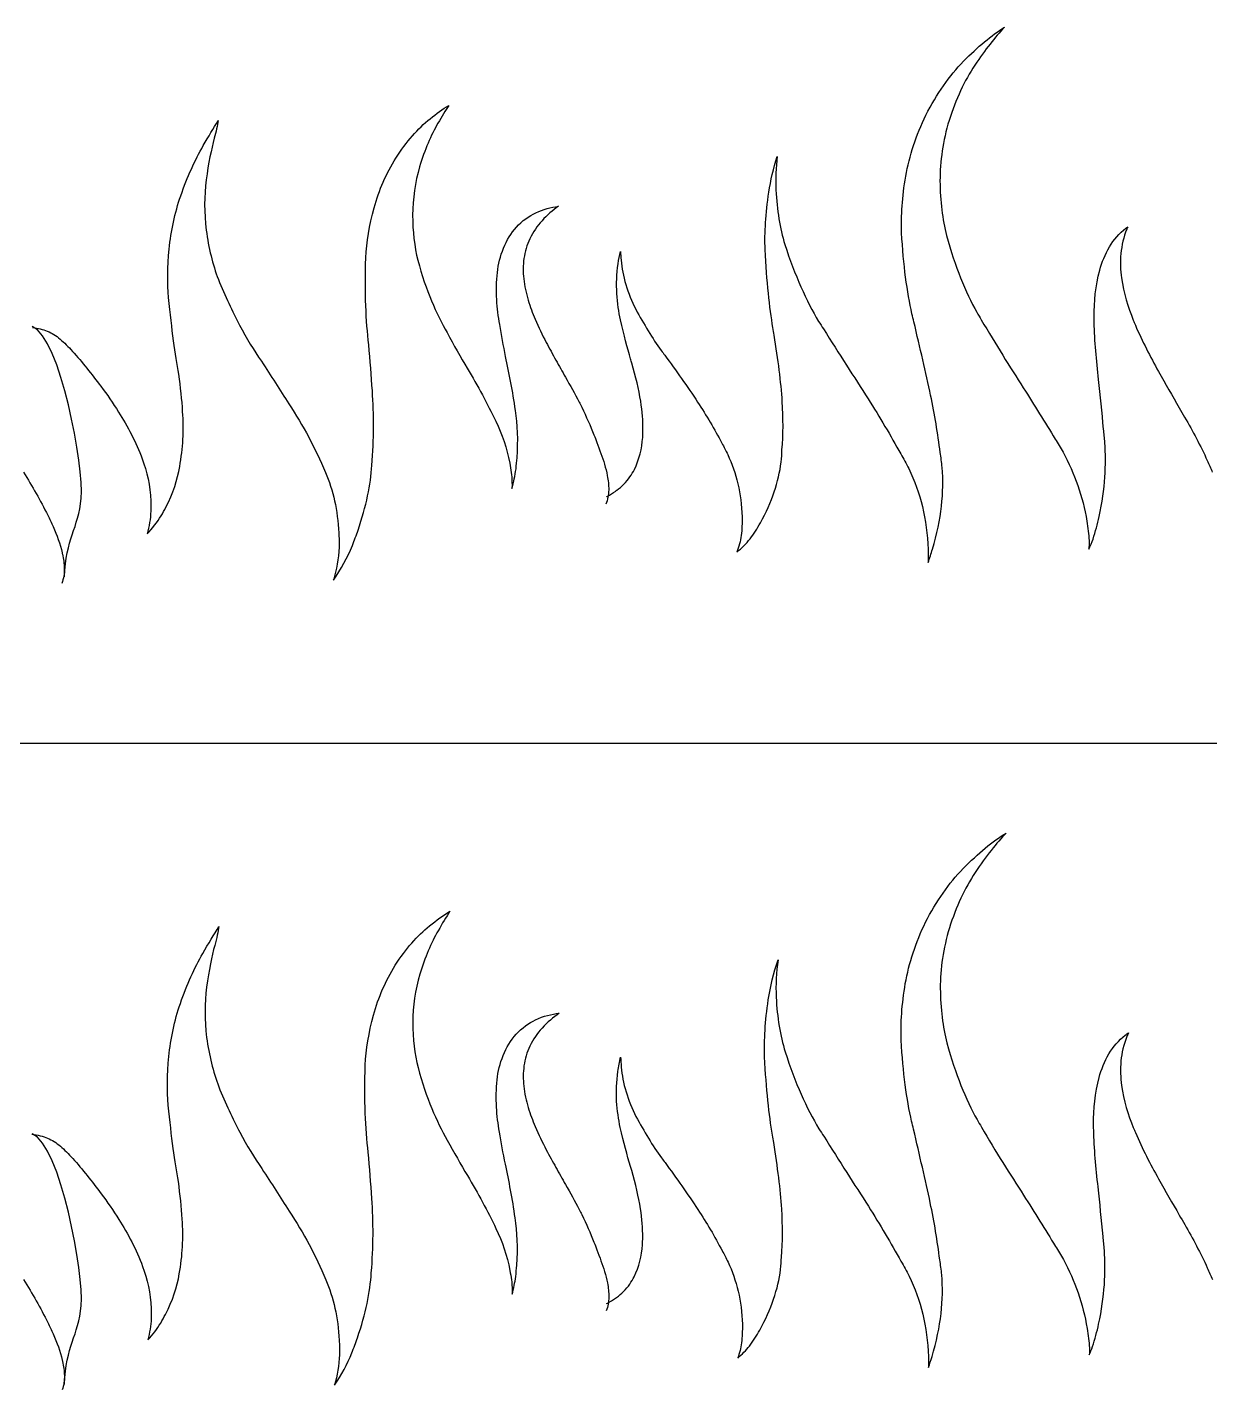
# Model space of a CAD drawing. Extents: x -11 to 6914, y 38 to 2262.
# Drawn here: x 3437 to 4292, y 1276 to 2262 of the extents above; entities that cross this region are included whole.
import ezdxf

# ---------------------------------------------------------------- set-up
doc = ezdxf.new("R2010")
doc.units = 0
doc.layers.add('Layer_1', color=7, linetype='CONTINUOUS')

msp = doc.modelspace()

# ---------------------------------------------------------------- linework, layer by layer
at = {"layer": 'Layer_1', "color": 7}
for points in [[(4087.1612, 2198.3672), (4087.1612, 2198.3672)], [(4097.32192, 2150.63864), (4097.32192, 2150.63864)], [(3687.9936, 2131.28904), (3687.9936, 2131.28904)], [(3715.84304, 2126.004), (3715.84304, 2126.004)], [(4069.5544, 2113.20232), (4069.5544, 2113.20232)], [(4102.08952, 2111.172), (4102.08952, 2111.172)], [(3539.78056, 2101.4344), (3539.78056, 2101.4344)], [(3781.57576, 2102.09384), (3781.57576, 2102.09392)], [(3796.40424, 2094.6332), (3796.40424, 2094.6332)], [(4228.16368, 2098.17872), (4228.16368, 2098.17864)], [(3796.2276, 2079.984), (3796.2276, 2079.984)], [(4212.85648, 2086.0964), (4212.85648, 2086.0964)], [(4228.5932, 2080.51808), (4228.5932, 2080.51808)], [(3863.57912, 2069.2724), (3863.57912, 2069.2724)], [(3877.2372, 2057.89872), (3877.2372, 2057.89872)], [(4077.05952, 2054.63824), (4077.05952, 2054.63824)], [(4208.80048, 2052.468), (4208.80048, 2052.468)], [(3976.45408, 2044.56168), (3976.45408, 2044.56168)], [(4009.53608, 2049.1008), (4009.53608, 2049.1008)], [(4013.05224, 2043.65336), (4013.05224, 2043.65336)], [(3460.87128, 2036.28416), (3460.87128, 2036.28416)], [(3812.51432, 2033.89696), (3812.51432, 2033.89696)], [(3783.13936, 2023.65624), (3783.13936, 2023.65624)], [(3898.25736, 2024.60784), (3898.25736, 2024.60784)], [(3755.32816, 2015.14816), (3755.32816, 2015.14816)], [(3874.45272, 2018.9376), (3874.45272, 2018.9376)], [(3490.41192, 2002.12408), (3490.41192, 2002.12408)], [(3686.73248, 1998.79704), (3686.73248, 1998.79704)], [(3766.32328, 1995.93104), (3766.32328, 1995.93104)], [(3983.24504, 1991.05552), (3983.24504, 1991.05552)], [(4090.55856, 1995.6072), (4090.55856, 1995.6072)], [(3503.18072, 1983.53536), (3503.18072, 1983.53536)], [(3790.22472, 1984.67896), (3790.22472, 1984.67896)], [(4270.386, 1986.62112), (4270.386, 1986.62112)], [(3512.5172, 1967.27792), (3512.5172, 1967.27792)], [(3549.6824, 1963.74528), (3549.6824, 1963.74528)], [(3640.7316, 1965.32232), (3640.7316, 1965.32232)], [(3847.02008, 1967.0244), (3847.02008, 1967.0244)], [(4180.59672, 1964.00128), (4180.59672, 1964.00128)], [(3983.04048, 1956.16672), (3983.04048, 1956.1668)], [(4068.8888, 1953.22096), (4068.8888, 1953.22096)], [(3520.28776, 1949.56416), (3520.28776, 1949.56416)], [(4290.62184, 1948.50496), (4290.62184, 1948.50496)], [(3873.08896, 1936.65464), (3873.08896, 1936.65472)], [(3451.91256, 1908.93696), (3451.91256, 1908.93696)], [(3455.81264, 1900.71056), (3455.81264, 1900.71056)], [(0, 1744), (6912, 1744)], [(3781.33728, 1518.208008), (3781.33728, 1518.208008)], [(4219.52216, 1519.230552), (4219.52216, 1519.23056)], [(4212.436, 1502.238904), (4212.436, 1502.238912)], [(3870.208, 1491.919768), (3870.208, 1491.91976)], [(4228.64664, 1496.498192), (4228.64664, 1496.498192)], [(3877.3984, 1474.005816), (3877.3984, 1474.005816)], [(4076.77608, 1470.624976), (4076.77608, 1470.624984)], [(4208.41664, 1468.497168), (4208.41664, 1468.497168)], [(3976.08968, 1460.504632), (3976.08968, 1460.50464)], [(4208.49744, 1464.392032), (4208.49744, 1464.39204)], [(3812.53088, 1449.90308), (3812.53088, 1449.903072)], [(3470.02584, 1443.552904), (3470.02584, 1443.552904)], [(3898.43432, 1440.647624), (3898.43432, 1440.647624)], [(3755.46472, 1431.187152), (3755.46472, 1431.187152)], [(3874.3088, 1434.901304), (3874.3088, 1434.901304)], [(4090.27856, 1411.588664), (4090.27856, 1411.588672)], [(3503.42288, 1399.53104), (3503.42288, 1399.531032)], [(3790.0352, 1400.568496), (3790.0352, 1400.568504)], [(3776.16288, 1392.898032), (3776.16288, 1392.898024)], [(3512.77024, 1383.246296), (3512.77024, 1383.246288)], [(3641.03024, 1381.353384), (3641.03024, 1381.353384)], [(3687.22224, 1388.420248), (3687.22224, 1388.420256)], [(4180.78624, 1380.035152), (4180.78624, 1380.035144)], [(4215.27232, 1387.13912), (4215.27232, 1387.13912)], [(3939.74072, 1376.942496), (3939.74072, 1376.942488)], [(4069.11496, 1369.225344), (4069.11496, 1369.225344)], [(3653.05624, 1355.924184), (3653.05624, 1355.924176)], [(3451.95568, 1324.967912), (3451.95568, 1324.967904)]]:
    msp.add_lwpolyline(points, dxfattribs=at)
for points in [[(4114.33784, 2237.21712), (4124.67848, 2247.71968), (4134.55856, 2255.88848), (4143.86624, 2261.84032)], [(4143.86624, 2261.84032), (4137.22552, 2254.78592), (4130.05736, 2245.65056), (4122.54648, 2234.43568)], [(4087.1612, 2198.3672), (4094.95512, 2213.6476), (4104.07032, 2226.60464), (4114.33784, 2237.21712)], [(4122.54648, 2234.43568), (4115.05288, 2223.13472), (4108.78608, 2209.74248), (4103.88056, 2194.39648)], [(3728.43992, 2195.65256), (3733.07176, 2199.40424), (3737.57776, 2202.62536), (3741.95144, 2205.34696)], [(3741.95144, 2205.34696), (3739.4552, 2201.43376), (3736.86056, 2197.14432), (3734.19632, 2192.47792)], [(4072.5532, 2154.09352), (4075.14056, 2168.85416), (4080.02016, 2183.6672), (4087.1612, 2198.3672)], [(3564.43144, 2176.1912), (3568.1984, 2182.75728), (3571.83, 2188.81824), (3575.29952, 2194.3444)], [(3575.29952, 2194.3444), (3574.66744, 2190.70928), (3573.70248, 2186.44504), (3572.41336, 2181.51696)], [(3703.74192, 2167.23632), (3711.40504, 2179.10288), (3719.71216, 2188.53112), (3728.43992, 2195.65256)], [(3734.19632, 2192.47792), (3729.11832, 2183.66984), (3724.6268, 2173.116), (3720.91792, 2160.95256)], [(4103.88056, 2194.39648), (4099.47952, 2179.64032), (4097.31704, 2165.00784), (4097.32192, 2150.63864)], [(3572.41336, 2181.51696), (3570.23792, 2173.64712), (3568.21616, 2163.63744), (3566.49888, 2151.3772)], [(3548.14064, 2139.99472), (3552.962, 2153.63856), (3558.40248, 2165.77672), (3564.43144, 2176.1912)], [(3973.52528, 2142.47368), (3974.85656, 2151.02936), (3976.8844, 2159.70064), (3979.63008, 2168.46808)], [(3979.63008, 2168.46808), (3978.6176, 2160.35504), (3978.27552, 2152.252), (3978.61256, 2144.17608)], [(3687.9936, 2131.28904), (3691.52544, 2144.0692), (3696.82712, 2156.10856), (3703.74192, 2167.23632)], [(3720.91792, 2160.95256), (3717.62904, 2149.5732), (3715.94864, 2137.8684), (3715.84304, 2126.004)], [(3566.49888, 2151.3772), (3565.0716, 2139.87), (3565.05096, 2127.70416), (3566.57328, 2114.94912)], [(4069.5544, 2113.20232), (4069.04328, 2125.35432), (4070.0108, 2139.03552), (4072.5532, 2154.09352)], [(4097.32192, 2150.63864), (4097.46176, 2135.96704), (4099.10424, 2122.79736), (4102.08952, 2111.172)], [(3539.78056, 2101.4344), (3541.10016, 2114.34256), (3543.8408, 2127.2332), (3548.14064, 2139.99472)], [(3970.83904, 2101.14064), (3970.3748, 2113.20816), (3971.21816, 2126.98656), (3973.52528, 2142.47368)], [(3978.61256, 2144.17608), (3979.38128, 2129.57656), (3981.54768, 2116.40688), (3985.07664, 2104.7664)], [(3682.03864, 2095.0496), (3682.61984, 2106.34064), (3684.59152, 2118.50968), (3687.9936, 2131.28904)], [(3805.01912, 2127.67296), (3810.40008, 2130.19744), (3815.86504, 2131.64), (3821.31832, 2132.32176)], [(3821.31832, 2132.32176), (3817.16744, 2129.39136), (3813.13592, 2125.95328), (3809.4564, 2121.91344)], [(3715.84304, 2126.004), (3715.88544, 2114.12432), (3717.21144, 2103.22144), (3719.65296, 2093.35344)], [(3790.94032, 2117.22368), (3795.20488, 2121.87296), (3799.99192, 2125.2948), (3805.01912, 2127.67296)], [(3809.4564, 2121.91344), (3806.0196, 2118.13888), (3803.00728, 2113.77512), (3800.67104, 2108.89232)], [(3566.57328, 2114.94912), (3568.30648, 2102.20656), (3571.21664, 2090.30856), (3575.3336, 2079.40216)], [(3781.57576, 2102.09392), (3783.85952, 2107.79672), (3787.04616, 2112.89568), (3790.94032, 2117.22368)], [(4077.05952, 2054.63824), (4073.54856, 2070.1812), (4070.82456, 2089.81096), (4069.5544, 2113.20232)], [(4102.08952, 2111.172), (4108.27552, 2088.74848), (4115.78328, 2070.33648), (4123.96472, 2055.73408)], [(4219.95056, 2102.98528), (4223.0384, 2108.21672), (4227.06464, 2112.80768), (4231.77, 2116.4796)], [(4232.45656, 2115.84696), (4230.13136, 2110.076), (4228.7228, 2104.12), (4228.16368, 2098.17872)], [(4231.77, 2116.4796), (4232.2316, 2116.83432), (4232.69784, 2117.17728), (4233.1684, 2117.50864)], [(4233.1684, 2117.50864), (4232.92408, 2116.9596), (4232.6868, 2116.40568), (4232.45656, 2115.84696)], [(3539.38232, 2066.28264), (3538.52992, 2076.8076), (3538.60624, 2088.51056), (3539.78056, 2101.4344)], [(3777.19824, 2084.47176), (3777.86112, 2090.38832), (3779.3084, 2096.35992), (3781.57576, 2102.09384)], [(3800.67104, 2108.89232), (3798.53584, 2104.37296), (3797.10768, 2099.55608), (3796.40424, 2094.6332)], [(3864.50104, 2090.774), (3864.98216, 2093.83304), (3865.54, 2096.82488), (3866.17808, 2099.74048)], [(3866.17808, 2099.74048), (3866.29968, 2097.77888), (3866.44416, 2095.65664), (3866.61832, 2093.36488)], [(3976.45408, 2044.56168), (3974.06536, 2059.14432), (3972.0096, 2077.89696), (3970.83904, 2101.14064)], [(3985.07664, 2104.7664), (3992.37528, 2082.40672), (4000.64, 2063.76856), (4009.53608, 2049.1008)], [(4212.85648, 2086.0964), (4214.41184, 2091.8432), (4216.77336, 2097.60904), (4219.95056, 2102.98528)], [(3681.97944, 2060.43088), (3681.58392, 2071.01856), (3681.54824, 2082.61632), (3682.03864, 2095.0496)], [(3719.65296, 2093.35344), (3722.57408, 2082.44984), (3725.9168, 2072.63224), (3729.54232, 2063.85168)], [(3796.40424, 2094.6332), (3795.70992, 2089.66128), (3795.70664, 2084.73512), (3796.2276, 2079.984)], [(3863.57912, 2069.2724), (3863.17336, 2076.14336), (3863.43464, 2083.31392), (3864.50104, 2090.774)], [(3866.61832, 2093.36488), (3867.14632, 2087.76288), (3868.23704, 2081.8808), (3870.04496, 2075.7604)], [(4228.16368, 2098.17864), (4227.60392, 2092.04656), (4227.81504, 2086.12728), (4228.5932, 2080.51808)], [(3776.74992, 2064.8292), (3776.40504, 2071.24824), (3776.49416, 2077.85744), (3777.19824, 2084.47176)], [(3796.2276, 2079.984), (3796.83872, 2074.60864), (3797.97288, 2069.43992), (3799.45016, 2064.47968)], [(4208.80048, 2052.468), (4208.76448, 2063.1828), (4209.81656, 2074.85136), (4212.85648, 2086.0964)], [(4228.5932, 2080.51808), (4230.18104, 2069.43808), (4233.33144, 2059.28512), (4237.12056, 2049.97072)], [(3575.3336, 2079.40216), (3580.21008, 2067.42856), (3585.32344, 2056.41328), (3590.62872, 2046.46728)], [(3870.04496, 2075.7604), (3871.97864, 2069.50768), (3874.34912, 2063.5068), (3877.2372, 2057.89872)], [(3542.99144, 2035.01192), (3541.73592, 2044.26848), (3540.50184, 2054.6576), (3539.38232, 2066.28264)], [(3684.12648, 2032.24104), (3683.16104, 2040.78248), (3682.39784, 2050.21632), (3681.97944, 2060.43088)], [(3729.54232, 2063.85168), (3733.05392, 2055.38432), (3736.83416, 2047.76376), (3740.74968, 2040.95264)], [(3778.84712, 2046.79072), (3777.84472, 2052.5896), (3777.09416, 2058.64784), (3776.74992, 2064.8292)], [(3799.45016, 2064.47968), (3800.8728, 2059.71048), (3802.61288, 2055.12032), (3804.50968, 2050.71272)], [(3866.17456, 2050.22744), (3864.94784, 2055.90384), (3864.04672, 2062.22176), (3863.57912, 2069.2724)], [(3804.50968, 2050.71272), (3806.96224, 2044.94248), (3809.66968, 2039.35296), (3812.51432, 2033.89696)], [(3873.55056, 2021.95152), (3871.22168, 2029.8984), (3868.69624, 2039.1472), (3866.17456, 2050.22744)], [(3877.2372, 2057.89872), (3883.10392, 2047.05248), (3889.27448, 2036.86592), (3895.72344, 2027.97456)], [(4078.48832, 2048.85576), (4077.99968, 2050.72296), (4077.52296, 2052.65064), (4077.05952, 2054.63824)], [(4123.96472, 2055.73408), (4125.03264, 2053.86456), (4126.11176, 2052.05144), (4127.20048, 2050.2944)], [(4127.20048, 2050.2944), (4137.60968, 2032.40224), (4147.89128, 2016.06848), (4157.594, 2001.06776)], [(4208.87648, 2048.37112), (4208.83408, 2049.72208), (4208.80768, 2051.08856), (4208.80048, 2052.468)], [(4237.12056, 2049.97072), (4237.61288, 2048.76624), (4238.11592, 2047.57472), (4238.6276, 2046.39608)], [(3476.14192, 1921.15912), (3478.18472, 1943.2428), (3461.2428, 2037.76472), (3440.58688, 2045.3388)], [(3440.91248, 2044.63464), (3444.83792, 2044.16672), (3448.39264, 2043.3804), (3451.63808, 2042.0472)], [(3451.63808, 2042.0472), (3454.92952, 2040.6932), (3457.92672, 2038.78168), (3460.87128, 2036.28416)], [(3590.62872, 2046.46728), (3595.7652, 2036.86776), (3601.09008, 2028.09904), (3606.54016, 2020.23688)], [(3740.74968, 2040.95264), (3745.67184, 2031.90264), (3750.55776, 2023.31704), (3755.32816, 2015.14816)], [(3783.13936, 2023.65624), (3781.5488, 2031.4204), (3780.05688, 2039.13896), (3778.84712, 2046.79072)], [(3977.42184, 2039.15), (3977.09432, 2040.89272), (3976.77136, 2042.6964), (3976.45408, 2044.56168)], [(4009.53608, 2049.1008), (4010.69792, 2047.22688), (4011.87024, 2045.41088), (4013.05224, 2043.65336)], [(4013.05224, 2043.65336), (4024.31768, 2025.67816), (4035.21192, 2008.80776), (4045.3212, 1993.07328)], [(4090.55856, 1995.6072), (4087.118, 2012.05096), (4082.87336, 2029.79504), (4078.48832, 2048.85576)], [(4212.0064, 2007.04848), (4210.52608, 2020.87696), (4209.1284, 2034.76688), (4208.87648, 2048.37112)], [(4238.6276, 2046.39608), (4243.65216, 2034.6336), (4249.45456, 2023.5408), (4255.39616, 2012.84576)], [(3460.87128, 2036.28416), (3463.86816, 2033.76408), (3466.79536, 2030.74272), (3469.82672, 2027.4136)], [(3546.6872, 2010.92328), (3545.49032, 2018.08592), (3544.22792, 2026.0852), (3542.99144, 2035.01192)], [(3686.73248, 1998.79704), (3686.05112, 2009.70088), (3685.12056, 2020.8644), (3684.12648, 2032.24104)], [(3812.51432, 2033.89696), (3814.77784, 2029.56976), (3817.11888, 2025.30056), (3819.47904, 2021.07016)], [(3983.24504, 1991.05552), (3982.338, 2005.40688), (3980.248, 2021.37048), (3977.42184, 2039.15)], [(3469.82672, 2027.4136), (3473.30416, 2023.66808), (3476.7792, 2019.51048), (3480.27328, 2015.15816)], [(3786.94976, 2004.7176), (3785.73432, 2011.21528), (3784.42808, 2017.51904), (3783.13936, 2023.65624)], [(3819.47904, 2021.07016), (3821.7828, 2016.93344), (3824.11368, 2012.82072), (3826.44384, 2008.7188)], [(3874.45272, 2018.9376), (3874.15544, 2019.92336), (3873.85456, 2020.92768), (3873.55056, 2021.95152)], [(3895.72344, 2027.97456), (3896.56336, 2026.834), (3897.40808, 2025.71136), (3898.25736, 2024.60784)], [(3898.25736, 2024.60784), (3906.47936, 2013.4184), (3914.53192, 2002.02104), (3922.0444, 1990.66672)], [(3480.27328, 2015.15816), (3483.63648, 2010.96976), (3487.01832, 2006.57184), (3490.41192, 2002.12408)], [(3549.53224, 1983.82208), (3549.02896, 1992.38888), (3548.05528, 2001.40848), (3546.6872, 2010.92328)], [(3606.54016, 2020.23688), (3613.38032, 2009.74216), (3620.01488, 1999.47024), (3626.36512, 1989.46552)], [(3755.32816, 2015.14816), (3759.15736, 2008.70632), (3762.83616, 2002.30072), (3766.32328, 1995.93104)], [(3880.85768, 1991.27256), (3879.49528, 1999.88896), (3877.29472, 2009.0284), (3874.45272, 2018.9376)], [(4255.39616, 2012.84576), (4260.33272, 2003.93848), (4265.3948, 1995.23552), (4270.386, 1986.62112)], [(3490.41192, 2002.12408), (3494.78312, 1996.27152), (3499.06952, 1990.04512), (3503.18072, 1983.53536)], [(3790.22472, 1984.67896), (3789.25432, 1991.66048), (3788.13768, 1998.32632), (3786.94976, 2004.7176)], [(3826.44384, 2008.7188), (3829.8288, 2002.78968), (3833.1116, 1996.81224), (3836.23232, 1990.76936)], [(4157.594, 2001.06776), (4165.65952, 1988.42088), (4173.3732, 1976.08848), (4180.59672, 1964.00128)], [(4215.61336, 1971.21896), (4214.57456, 1983.51112), (4213.2392, 1995.4512), (4212.0064, 2007.04848)], [(3687.62232, 1972.50176), (3687.66952, 1981.43816), (3687.3364, 1990.20688), (3686.73248, 1998.79704)], [(3766.32328, 1995.93104), (3769.72912, 1989.64376), (3772.96992, 1983.27168), (3776.03, 1976.82848)], [(3836.23232, 1990.76936), (3836.88312, 1989.50784), (3837.52744, 1988.24424), (3838.16416, 1986.97824)], [(3882.45112, 1970.37584), (3882.55368, 1977.11872), (3881.99056, 1984.07512), (3880.85768, 1991.27256)], [(3983.04048, 1956.1668), (3983.98896, 1967.31224), (3984.00384, 1978.94088), (3983.24504, 1991.05552)], [(4045.3212, 1993.07328), (4053.72568, 1979.7724), (4061.63568, 1966.49368), (4068.8888, 1953.22096)], [(4097.40384, 1954.3104), (4095.78736, 1967.9628), (4093.42296, 1981.7172), (4090.55856, 1995.6072)], [(3503.18072, 1983.53536), (3506.46216, 1978.38448), (3509.60872, 1972.96256), (3512.5172, 1967.27792)], [(3549.6824, 1963.74528), (3550.042, 1970.36088), (3549.97328, 1977.06448), (3549.53224, 1983.82208)], [(3626.36512, 1989.46552), (3631.47096, 1981.59), (3636.2824, 1973.53696), (3640.7316, 1965.32232)], [(3791.41, 1950.51376), (3792.32992, 1963.23304), (3791.77552, 1974.5472), (3790.22472, 1984.67896)], [(3838.16416, 1986.97824), (3841.48896, 1980.21336), (3844.46904, 1973.59864), (3847.02008, 1967.0244)], [(3922.0444, 1990.66672), (3928.28848, 1981.11984), (3934.18096, 1971.21296), (3939.53432, 1960.97024)], [(4270.386, 1986.62112), (4271.69984, 1984.38936), (4272.99936, 1982.15176), (4274.28232, 1979.90808)], [(3686.39416, 1944.94488), (3687.198, 1954.47712), (3687.58, 1963.6672), (3687.62232, 1972.50176)], [(3776.03, 1976.82848), (3780.63712, 1967.45992), (3783.96128, 1957.29536), (3786.07432, 1946.52272)], [(4215.61336, 1971.21888), (4215.61336, 1971.21896), (4215.61336, 1971.21896), (4215.61336, 1971.21896)], [(4216.5648, 1961.41176), (4216.33064, 1964.7876), (4216.00872, 1968.054), (4215.61336, 1971.21888)], [(4274.28232, 1979.90808), (4280.19944, 1969.54584), (4285.782, 1959.12304), (4290.62184, 1948.50496)], [(3512.5172, 1967.27792), (3515.35696, 1961.69488), (3517.97632, 1955.79616), (3520.28776, 1949.56416)], [(3547.40192, 1944.14248), (3548.58968, 1950.66544), (3549.33384, 1957.22008), (3549.6824, 1963.74528)], [(3640.7316, 1965.32232), (3645.07776, 1957.19184), (3649.10024, 1948.71176), (3652.7536, 1939.89384)], [(3847.02008, 1967.0244), (3847.7328, 1965.19056), (3848.43616, 1963.37336), (3849.12592, 1961.56832)], [(3849.12592, 1961.56832), (3851.16928, 1956.1844), (3853.12976, 1950.96432), (3854.65152, 1945.78992)], [(3876.26032, 1942.02296), (3879.80264, 1949.05648), (3881.7172, 1957.03152), (3882.2716, 1965.1288)], [(3882.2716, 1965.1288), (3882.39312, 1966.87936), (3882.45192, 1968.63144), (3882.45112, 1970.37584)], [(4180.59672, 1964.00128), (4182.6444, 1960.89896), (4184.5768, 1957.70432), (4186.39264, 1954.42088)], [(4212.44504, 1907.92936), (4216.81544, 1928.0328), (4217.67416, 1945.69664), (4216.5648, 1961.41176)], [(3939.53432, 1960.97024), (3941.04504, 1958.33624), (3942.46624, 1955.60104), (3943.78624, 1952.76376)], [(3943.78624, 1952.76376), (3949.89856, 1939.53912), (3953.74424, 1924.532), (3954.15176, 1907.77096)], [(3982.38256, 1947.36536), (3982.74968, 1950.37176), (3982.9684, 1953.30896), (3983.04048, 1956.16672)], [(4068.8888, 1953.22096), (4070.996, 1949.8212), (4072.95512, 1946.28016), (4074.75968, 1942.5992)], [(4098.86768, 1943.41288), (4098.53888, 1947.17936), (4098.04848, 1950.81224), (4097.40384, 1954.3104)], [(4186.39264, 1954.42088), (4194.80168, 1939.08352), (4200.5916, 1922.4224), (4203.56752, 1904.63824)], [(3520.28776, 1949.56416), (3523.73576, 1940.52808), (3526.02472, 1930.38544), (3526.47128, 1919.13392)], [(3537.40088, 1914.68368), (3542.53752, 1924.62344), (3545.86424, 1934.66328), (3547.40192, 1944.14248)], [(3676.3668, 1898.07856), (3682.32856, 1915.37992), (3685.55048, 1931.072), (3686.39416, 1944.94488)], [(3786.07432, 1946.52272), (3786.51776, 1944.25968), (3786.90776, 1941.97648), (3787.24488, 1939.67432)], [(3787.7396, 1928.17592), (3789.03728, 1932.86792), (3789.99608, 1937.59456), (3790.644, 1942.34296)], [(3790.644, 1942.34296), (3790.96728, 1945.12328), (3791.22104, 1947.84632), (3791.41, 1950.51376)], [(3854.65152, 1945.78992), (3855.47136, 1943.07384), (3856.17272, 1940.34112), (3856.70232, 1937.58016)], [(3873.08896, 1936.65472), (3874.2628, 1938.35784), (3875.31832, 1940.14656), (3876.26032, 1942.02296)], [(3967.38048, 1903.39248), (3975.75096, 1918.32184), (3980.72968, 1933.30576), (3982.38256, 1947.36536)], [(4074.75968, 1942.5992), (4083.1288, 1925.36504), (4088.00944, 1905.88008), (4088.74024, 1884.26896)], [(4091.87024, 1884.30424), (4098.3636, 1906.02392), (4100.43496, 1925.78416), (4098.86768, 1943.41288)], [(4290.62184, 1948.50496), (4291.90216, 1945.6748), (4293.13904, 1942.85208), (4294.29816, 1940.0288)], [(3434.41576, 1940.06104), (3440.702, 1929.80448), (3446.67648, 1919.48592), (3451.91256, 1908.93696)], [(3652.7536, 1939.89384), (3658.34464, 1927.05208), (3661.66496, 1912.4076), (3662.47744, 1896.12712)], [(3787.24488, 1939.67432), (3787.67184, 1935.69872), (3787.83232, 1931.86696), (3787.7396, 1928.17592)], [(3856.70232, 1937.58016), (3857.36824, 1934.12416), (3857.77416, 1930.66224), (3857.69112, 1927.25832)], [(3863.51744, 1926.91616), (3867.154, 1929.57312), (3870.44928, 1932.84296), (3873.08896, 1936.65464)], [(3857.69112, 1927.25832), (3857.60496, 1923.67328), (3857.00752, 1920.12248), (3855.71368, 1916.87744)], [(3856.004, 1922.16016), (3856.19448, 1922.2716), (3856.384, 1922.38272), (3856.57264, 1922.49376)], [(3856.57264, 1922.49376), (3858.71968, 1923.74416), (3860.80208, 1924.99248), (3862.78816, 1926.39288)], [(3862.78816, 1926.39288), (3863.0328, 1926.56496), (3863.27592, 1926.73936), (3863.51744, 1926.91616)], [(3464.15824, 1864.31184), (3464.9492, 1891.93408), (3474.09904, 1899.07544), (3476.14192, 1921.15912)], [(3526.50888, 1911.92736), (3526.22384, 1906.34712), (3525.32416, 1900.81048), (3523.76136, 1895.3976)], [(3526.47128, 1919.13392), (3526.56656, 1916.77584), (3526.58104, 1914.37352), (3526.50888, 1911.92736)], [(3533.95696, 1908.45872), (3535.18472, 1910.51952), (3536.33272, 1912.59648), (3537.40088, 1914.68368)], [(3451.91256, 1908.93696), (3453.2648, 1906.19472), (3454.57632, 1903.4556), (3455.81264, 1900.71056)], [(3523.76136, 1895.3976), (3527.69136, 1899.32976), (3531.11768, 1903.69624), (3533.95696, 1908.45872)], [(3954.15176, 1907.77096), (3954.22776, 1903.18496), (3954.06256, 1898.69184), (3953.6292, 1894.30584)], [(3959.9016, 1891.80512), (3962.63336, 1895.41488), (3965.12488, 1899.27552), (3967.38048, 1903.39248)], [(4203.56752, 1904.63824), (4204.3188, 1899.75344), (4204.87832, 1895.05328), (4205.22264, 1890.52848)], [(4208.08784, 1891.68456), (4209.81408, 1897.02008), (4211.25056, 1902.44088), (4212.44504, 1907.92936)], [(3455.81264, 1900.71056), (3458.58968, 1894.40736), (3460.89128, 1888.13816), (3462.36672, 1881.76072)], [(3662.47744, 1896.12712), (3662.65216, 1892.70248), (3662.716, 1889.21728), (3662.66712, 1885.67312)], [(3672.2884, 1886.992), (3673.77096, 1890.74464), (3675.12936, 1894.44104), (3676.3668, 1898.07856)], [(3953.6292, 1894.30584), (3952.98504, 1890.05848), (3951.89552, 1886.0304), (3950.33608, 1882.25232)], [(3658.56832, 1861.86992), (3664.15928, 1869.86256), (3668.7316, 1878.25336), (3672.2884, 1886.992)], [(3662.66712, 1885.67312), (3662.2584, 1877.3928), (3660.88936, 1869.44672), (3658.56832, 1861.86992)], [(3950.33608, 1882.25232), (3953.92448, 1885.08024), (3957.12288, 1888.2628), (3959.9016, 1891.80512)], [(4088.71064, 1874.76624), (4089.85712, 1877.87792), (4090.90888, 1881.05752), (4091.87024, 1884.30424)], [(4088.74024, 1884.26896), (4088.81624, 1881.03792), (4088.80744, 1877.87024), (4088.71064, 1874.76624)], [(4204.97248, 1884.24688), (4206.13336, 1886.67352), (4207.1696, 1889.15392), (4208.08784, 1891.68456)], [(4205.22264, 1890.52848), (4205.24024, 1888.36304), (4205.15704, 1886.2696), (4204.97248, 1884.24688)], [(3462.36672, 1881.76072), (3462.44944, 1881.40296), (3462.52968, 1881.04544), (3462.60712, 1880.68808)], [(3462.60712, 1880.68808), (3463.33984, 1877.2648), (3463.84032, 1873.8896), (3463.8976, 1870.56792)], [(3463.8976, 1870.56792), (3463.9592, 1866.73712), (3463.48928, 1862.96824), (3462.09728, 1859.57464)], [(4114.04552, 1653.306712), (4125.01312, 1664.453352), (4135.4624, 1672.975272), (4145.26008, 1679.011512)], [(4145.26008, 1679.011512), (4138.28752, 1671.798792), (4130.71064, 1662.247752), (4122.74944, 1650.360312)], [(4086.86208, 1614.424336), (4094.65752, 1629.716112), (4103.77488, 1642.684152), (4114.04552, 1653.306712)], [(4122.74944, 1650.360312), (4115.25832, 1639.063152), (4108.994, 1625.67612), (4104.09072, 1610.336928)], [(3728.02504, 1611.870056), (3733.11216, 1616.00204), (3738.04752, 1619.494504), (3742.82216, 1622.388392)], [(3742.82216, 1622.388392), (3740.10472, 1618.176256), (3737.26568, 1613.511472), (3734.34312, 1608.393168)], [(3564.1116, 1591.969304), (3568.17944, 1599.07056), (3572.08952, 1605.581736), (3575.80768, 1611.465368)], [(3575.80768, 1611.465368), (3575.17456, 1607.635856), (3574.15088, 1603.072464), (3572.74776, 1597.731288)], [(3703.30976, 1583.37144), (3710.97752, 1595.26724), (3719.29024, 1604.723352), (3728.02504, 1611.870056)], [(3734.34312, 1608.393168), (3729.26752, 1599.59004), (3724.77848, 1589.042936), (3721.07216, 1576.888136)], [(4072.25424, 1570.120944), (4074.8404, 1584.890472), (4079.71984, 1599.713312), (4086.86208, 1614.42432)], [(4086.86208, 1614.42432), (4086.86208, 1614.42432), (4086.86208, 1614.424328), (4086.86208, 1614.424336)], [(4104.09064, 1610.336888), (4099.69152, 1595.587272), (4097.53008, 1580.961392), (4097.53488, 1566.598992)], [(4104.09072, 1610.336928), (4104.09064, 1610.336912), (4104.09064, 1610.336904), (4104.09064, 1610.336888)], [(3572.74776, 1597.731288), (3570.56008, 1589.848), (3568.5276, 1579.822824), (3566.80112, 1567.545616)], [(3547.8544, 1555.799192), (3552.66504, 1569.43016), (3558.09416, 1581.559696), (3564.1116, 1591.969304)], [(3973.15784, 1558.345496), (3974.63904, 1567.875544), (3976.98472, 1577.54964), (3980.22416, 1587.34088)], [(3980.22416, 1587.34088), (3978.92248, 1578.290872), (3978.45288, 1569.25104), (3978.82744, 1560.24508)], [(3687.55864, 1547.347232), (3691.08872, 1560.151312), (3696.39104, 1572.216304), (3703.30976, 1583.37144)], [(3721.07216, 1576.888136), (3717.78552, 1565.516944), (3716.10632, 1553.820792), (3716.0008, 1541.965496)], [(3566.80112, 1567.545616), (3565.36552, 1556.022632), (3565.33944, 1543.841416), (3566.85872, 1531.071768)], [(4069.2608, 1529.208248), (4068.74744, 1541.365744), (4069.71312, 1555.053992), (4072.25424, 1570.120944)], [(3970.47904, 1517.039768), (3970.01416, 1529.09876), (3970.85496, 1542.867816), (3973.15784, 1558.345496)], [(3978.82744, 1560.24508), (3979.59456, 1545.637672), (3981.76024, 1532.461336), (3985.28928, 1520.815224)], [(4097.53488, 1566.598992), (4097.67448, 1551.934208), (4099.31624, 1538.770568), (4102.30008, 1527.15024)], [(3539.5156, 1517.280432), (3540.83072, 1530.17312), (3543.56416, 1543.049896), (3547.8544, 1555.799192)], [(3681.61416, 1511.048952), (3682.19064, 1522.355608), (3684.15864, 1534.544008), (3687.55864, 1547.347216)], [(3687.55864, 1547.347216), (3687.55864, 1547.347224), (3687.55864, 1547.347224), (3687.55864, 1547.347232)], [(3804.81904, 1543.927856), (3810.47352, 1546.596104), (3816.2184, 1548.070496), (3821.94312, 1548.721816)], [(3821.94312, 1548.721816), (3817.57808, 1545.700776), (3813.33216, 1542.126712), (3809.47368, 1537.890816)], [(3716.0008, 1541.965496), (3716.0008, 1541.965488), (3716.0008, 1541.96548), (3716.0008, 1541.965472)], [(3716.0008, 1541.965472), (3716.0432, 1530.094888), (3717.36816, 1519.2002), (3719.80792, 1509.339448)], [(3790.71352, 1533.411472), (3794.98632, 1538.086872), (3799.78216, 1541.53116), (3804.81904, 1543.927856)], [(3809.47368, 1537.890816), (3806.03768, 1534.117664), (3803.02616, 1529.755728), (3800.69072, 1524.875088)], [(3566.85872, 1531.071768), (3568.58896, 1518.314592), (3571.49816, 1506.4044), (3575.61552, 1495.487944)], [(3781.33728, 1518.208008), (3783.62176, 1523.935464), (3786.81216, 1529.058904), (3790.71352, 1533.411472)], [(4069.2608, 1529.208232), (4069.2608, 1529.20824), (4069.2608, 1529.20824), (4069.2608, 1529.208248)], [(4076.77608, 1470.624984), (4073.2628, 1486.170896), (4070.53552, 1505.80656), (4069.2608, 1529.208232)], [(4219.52216, 1519.23056), (4222.61136, 1524.502112), (4226.64496, 1529.135272), (4231.3644, 1532.851768)], [(4232.50744, 1531.799512), (4230.18416, 1526.0336), (4228.77664, 1520.082584), (4228.21776, 1514.146112)], [(4231.3644, 1532.851768), (4232.13552, 1533.449536), (4232.91936, 1534.01452), (4233.71464, 1534.547408)], [(4233.71464, 1534.547408), (4233.29312, 1533.64508), (4232.89048, 1532.728936), (4232.50744, 1531.799512)], [(3776.96512, 1500.522128), (3777.62408, 1506.4568), (3779.06952, 1512.449544), (3781.33728, 1518.208008)], [(3800.69072, 1524.875088), (3798.55616, 1520.357744), (3797.1284, 1515.542984), (3796.42504, 1510.62228)], [(3985.28928, 1520.815224), (3992.58816, 1498.44488), (4000.854, 1479.7992), (4009.7516, 1465.126312)], [(4102.30008, 1527.15024), (4102.30008, 1527.150232), (4102.30008, 1527.150224), (4102.30008, 1527.150216)], [(4102.30008, 1527.150216), (4108.48296, 1504.73616), (4115.988, 1486.331656), (4124.16648, 1471.734152)], [(4212.436, 1502.238912), (4213.98536, 1508.013696), (4216.34416, 1513.813576), (4219.52216, 1519.230552)], [(3539.12272, 1482.17164), (3538.27088, 1492.683416), (3538.34528, 1504.37188), (3539.5156, 1517.280416)], [(3539.5156, 1517.280416), (3539.5156, 1517.280424), (3539.5156, 1517.280424), (3539.5156, 1517.280432)], [(3681.56936, 1476.390392), (3681.16992, 1486.98788), (3681.1296, 1498.59868), (3681.61416, 1511.048952)], [(3719.80792, 1509.339448), (3722.72688, 1498.443736), (3726.06744, 1488.633048), (3729.69096, 1479.858536)], [(3796.42504, 1510.62228), (3795.7308, 1505.65252), (3795.72744, 1500.728264), (3796.248, 1495.978872)], [(3864.35152, 1506.589376), (3864.90376, 1510.120048), (3865.5584, 1513.561504), (3866.3208, 1516.899608)], [(3866.3208, 1516.899608), (3866.44752, 1514.679888), (3866.60392, 1512.246552), (3866.8004, 1509.585864)], [(3866.8004, 1509.585864), (3867.31848, 1503.962704), (3868.40296, 1498.060024), (3870.208, 1491.919768)], [(3976.08968, 1460.50464), (3973.7048, 1475.075264), (3971.65072, 1493.81232), (3970.47904, 1517.039768)], [(4228.21776, 1514.146112), (4227.65824, 1508.018936), (4227.86912, 1502.103848), (4228.64664, 1496.498192)], [(3776.53072, 1480.830024), (3776.18144, 1487.262656), (3776.26592, 1493.888248), (3776.96512, 1500.522128)], [(3863.44632, 1485.135576), (3863.03784, 1491.990648), (3863.29344, 1499.145256), (3864.35152, 1506.589376)], [(4208.41664, 1468.497168), (4208.36864, 1479.235368), (4209.40896, 1490.940824), (4212.436, 1502.238904)], [(3575.61552, 1495.487944), (3580.49256, 1483.50332), (3585.60696, 1472.479472), (3590.9136, 1462.526848)], [(3796.248, 1495.978872), (3796.248, 1495.978864), (3796.248, 1495.978864), (3796.248, 1495.978856)], [(3796.248, 1495.978856), (3796.85872, 1490.605256), (3797.9924, 1485.438112), (3799.4692, 1480.47916)], [(3870.208, 1491.91976), (3872.13888, 1485.646792), (3874.5088, 1479.628536), (3877.3984, 1474.005816)], [(4228.64664, 1496.498192), (4230.23288, 1485.42484), (4233.38184, 1475.276928), (4237.1692, 1465.9658)], [(3542.72632, 1450.939656), (3541.47344, 1460.184792), (3540.2412, 1470.560824), (3539.12272, 1482.17164)], [(3729.69096, 1479.858536), (3733.20056, 1471.396864), (3736.9788, 1463.781384), (3740.89232, 1456.974472)], [(3778.64056, 1462.759072), (3777.63408, 1468.566552), (3776.87936, 1474.635568), (3776.53072, 1480.830024)], [(3799.4692, 1480.47916), (3800.89144, 1475.711216), (3802.6312, 1471.12216), (3804.52752, 1466.715408)], [(3866.044, 1466.133024), (3864.81848, 1471.797328), (3863.91656, 1478.101072), (3863.44632, 1485.135576)], [(3683.72568, 1448.17912), (3682.75784, 1456.72552), (3681.9916, 1466.166216), (3681.56936, 1476.390392)], [(3877.3984, 1474.005816), (3883.26856, 1463.131776), (3889.44376, 1452.92464), (3895.89824, 1444.019352)], [(4078.20576, 1464.841472), (4077.71688, 1466.708976), (4077.23984, 1468.636984), (4076.77608, 1470.624976)], [(4124.16648, 1471.734152), (4124.16648, 1471.734152), (4124.16648, 1471.734144), (4124.16648, 1471.734136)], [(4124.16648, 1471.734136), (4125.23408, 1469.86524), (4126.3128, 1468.05272), (4127.4012, 1466.296184)], [(4208.49744, 1464.39204), (4208.45344, 1465.745528), (4208.42544, 1467.114728), (4208.41664, 1468.497168)], [(3440.50656, 1461.10224), (3444.68656, 1460.62388), (3448.44928, 1459.79928), (3451.86744, 1458.358056)], [(3476.14192, 1337.159144), (3478.18472, 1359.242832), (3461.2428, 1453.76472), (3440.58688, 1461.338768)], [(3590.9136, 1462.526848), (3596.05128, 1452.920856), (3601.37768, 1444.147288), (3606.82944, 1436.281728)], [(3782.94432, 1439.592624), (3781.35088, 1447.366432), (3779.8552, 1455.09564), (3778.64056, 1462.759072)], [(3804.52752, 1466.715408), (3806.97968, 1460.946384), (3809.68664, 1455.357984), (3812.53088, 1449.90308)], [(3873.40864, 1437.910688), (3871.08472, 1445.845032), (3868.5632, 1455.075784), (3866.044, 1466.133024)], [(3977.05576, 1455.097352), (3976.72888, 1456.83868), (3976.4064, 1458.64084), (3976.08968, 1460.504632)], [(4009.7516, 1465.126312), (4010.9136, 1463.251688), (4012.08616, 1461.435088), (4013.26832, 1459.676928)], [(4013.26832, 1459.676928), (4024.5356, 1441.695712), (4035.43176, 1424.820992), (4045.5428, 1409.083472)], [(4090.27856, 1411.588672), (4086.83872, 1428.03236), (4082.59344, 1445.777656), (4078.20576, 1464.841472)], [(4127.4012, 1466.296184), (4137.80688, 1448.409784), (4148.08584, 1432.081832), (4157.78664, 1417.086488)], [(4211.65672, 1423.005504), (4210.17024, 1436.849944), (4208.7632, 1450.760848), (4208.49744, 1464.392032)], [(4237.1692, 1465.9658), (4237.66136, 1464.761696), (4238.16416, 1463.570576), (4238.6756, 1462.392288)], [(4238.6756, 1462.392288), (4238.67568, 1462.39228), (4238.67568, 1462.39228), (4238.67568, 1462.392272)], [(4238.67568, 1462.392272), (4243.69824, 1450.633696), (4249.49912, 1439.544224), (4255.4396, 1428.852104)], [(3451.86744, 1458.358056), (3455.14472, 1456.97388), (3458.13264, 1455.031824), (3461.07256, 1452.503576)], [(3461.07256, 1452.503576), (3464.06528, 1449.952872), (3466.99184, 1446.904888), (3470.02584, 1443.552904)], [(3546.41224, 1426.880304), (3545.21928, 1434.034608), (3543.96016, 1442.024), (3542.72632, 1450.939656)], [(3740.89232, 1456.974472), (3745.81208, 1447.930288), (3750.696, 1439.35044), (3755.46472, 1431.187152)], [(3812.53088, 1449.903072), (3814.79416, 1445.576744), (3817.13496, 1441.308392), (3819.49504, 1437.078872)], [(3977.05576, 1455.097336), (3977.05576, 1455.097344), (3977.05576, 1455.097344), (3977.05576, 1455.097352)], [(3982.8596, 1407.048128), (3981.96, 1421.384336), (3979.8768, 1437.332512), (3977.05576, 1455.097336)], [(3470.02584, 1443.552904), (3473.5068, 1439.782488), (3476.98584, 1435.604064), (3480.4844, 1431.2346)], [(3686.33536, 1414.720648), (3685.65416, 1425.627592), (3684.72248, 1436.795896), (3683.72568, 1448.17912)], [(3786.75968, 1420.631136), (3785.54336, 1427.13644), (3784.23552, 1433.447824), (3782.94432, 1439.592624)], [(3895.89824, 1444.019352), (3896.7388, 1442.876968), (3897.58432, 1441.752664), (3898.43432, 1440.647624)], [(3898.43432, 1440.647624), (3906.66304, 1429.441776), (3914.7216, 1418.030856), (3922.23928, 1406.665488)], [(3480.4844, 1431.2346), (3483.852, 1427.029536), (3487.23872, 1422.617976), (3490.63744, 1418.159392)], [(3606.82944, 1436.281728), (3613.67152, 1425.78232), (3620.30776, 1415.50712), (3626.65976, 1405.500272)], [(3755.46472, 1431.187152), (3759.29264, 1424.74972), (3762.9704, 1418.34884), (3766.45696, 1411.98408)], [(3819.49504, 1437.078872), (3821.79864, 1432.943072), (3824.12944, 1428.83132), (3826.4596, 1424.730504)], [(3874.3088, 1434.901304), (3874.01216, 1435.885688), (3873.71192, 1436.888472), (3873.40864, 1437.910688)], [(3880.69624, 1407.276296), (3879.33928, 1415.880904), (3877.14464, 1425.006984), (3874.3088, 1434.901304)], [(3549.24256, 1399.813248), (3548.74432, 1408.368792), (3547.7756, 1417.376984), (3546.41224, 1426.880304)], [(3790.0352, 1400.568504), (3789.06528, 1407.558336), (3787.94848, 1414.232128), (3786.75968, 1420.631136)], [(3826.4596, 1424.730504), (3829.84448, 1418.80288), (3833.12768, 1412.827344), (3836.24912, 1406.786712)], [(4211.65672, 1423.005496), (4211.65672, 1423.005504), (4211.65672, 1423.005504), (4211.65672, 1423.005504)], [(4215.27232, 1387.13912), (4214.23264, 1399.442048), (4212.89456, 1411.394376), (4211.65672, 1423.005496)], [(4255.4396, 1428.852104), (4260.3752, 1419.947344), (4265.43664, 1411.246816), (4270.42736, 1402.63492)], [(3490.63744, 1418.159392), (3490.63744, 1418.159392), (3490.63744, 1418.159392), (3490.63744, 1418.159384)], [(3490.63744, 1418.159384), (3495.01464, 1412.29212), (3499.30656, 1406.052552), (3503.42288, 1399.53104)], [(3686.33536, 1414.720632), (3686.33536, 1414.72064), (3686.33536, 1414.72064), (3686.33536, 1414.720648)], [(3687.22224, 1388.420256), (3687.27104, 1397.357592), (3686.9392, 1406.128024), (3686.33536, 1414.720632)], [(3766.45696, 1411.98408), (3766.45696, 1411.98408), (3766.45696, 1411.98408), (3766.45696, 1411.984072)], [(3766.45696, 1411.984072), (3769.86208, 1405.701792), (3773.10264, 1399.335256), (3776.16288, 1392.898032)], [(4097.11968, 1370.294184), (4095.50528, 1383.945096), (4093.1424, 1397.698744), (4090.27856, 1411.588664)], [(4157.78664, 1417.086488), (4157.78672, 1417.08648), (4157.78672, 1417.08648), (4157.78672, 1417.086472)], [(4157.78672, 1417.086472), (4165.85064, 1404.444272), (4173.56328, 1392.116928), (4180.78624, 1380.035152)], [(3503.42288, 1399.531032), (3506.70848, 1394.371024), (3509.85864, 1388.939976), (3512.77024, 1383.246296)], [(3549.24256, 1399.81324), (3549.24256, 1399.81324), (3549.24256, 1399.81324), (3549.24256, 1399.813248)], [(3549.3808, 1379.764736), (3549.74416, 1386.370256), (3549.67944, 1393.0644), (3549.24256, 1399.81324)], [(3626.65976, 1405.500272), (3626.65976, 1405.500264), (3626.65976, 1405.500264), (3626.65976, 1405.500256)], [(3626.65976, 1405.500256), (3631.76696, 1397.622952), (3636.57984, 1389.568704), (3641.03024, 1381.353384)], [(3791.20808, 1366.359576), (3792.136, 1379.095512), (3791.58592, 1390.424496), (3790.0352, 1400.568496)], [(3836.24912, 1406.786712), (3836.90016, 1405.525672), (3837.54464, 1404.26256), (3838.1816, 1402.99708)], [(3838.1816, 1402.99708), (3841.50768, 1396.23508), (3844.49016, 1389.622888), (3847.04456, 1383.050768)], [(3882.27712, 1386.40968), (3882.38352, 1393.142536), (3881.82456, 1400.08888), (3880.69624, 1407.276296)], [(3922.23928, 1406.665488), (3922.23928, 1406.66548), (3922.23928, 1406.66548), (3922.23928, 1406.66548)], [(3922.23928, 1406.66548), (3928.4876, 1397.109128), (3934.38392, 1387.193408), (3939.74072, 1376.942496)], [(3982.63552, 1372.201632), (3983.59072, 1383.331928), (3983.61224, 1394.946488), (3982.8596, 1407.048128)], [(4045.5428, 1409.083472), (4045.5428, 1409.083464), (4045.5428, 1409.083464), (4045.5428, 1409.083456)], [(4045.5428, 1409.083456), (4053.9488, 1395.779984), (4061.86032, 1382.499344), (4069.11496, 1369.225344)], [(4270.42736, 1402.63492), (4271.74096, 1400.403744), (4273.04032, 1398.16684), (4274.32312, 1395.923896)], [(3776.16288, 1392.898024), (3780.76984, 1383.538216), (3784.09624, 1373.38456), (3786.21432, 1362.625216)], [(4274.32312, 1395.923896), (4280.23984, 1385.565152), (4285.82344, 1375.146808), (4290.66568, 1364.534128)], [(3512.77024, 1383.246288), (3515.61296, 1377.654176), (3518.23496, 1371.746064), (3520.54856, 1365.50436)], [(3547.08984, 1360.195616), (3548.28088, 1366.706144), (3549.02848, 1373.249664), (3549.3808, 1379.764736)], [(3641.03024, 1381.353384), (3645.37768, 1373.222256), (3649.40144, 1364.74192), (3653.05624, 1355.924184)], [(3685.9868, 1360.86292), (3686.79376, 1370.394456), (3687.17816, 1379.584768), (3687.22224, 1388.420248)], [(3847.04456, 1383.050768), (3847.04456, 1383.05076), (3847.04456, 1383.05076), (3847.04456, 1383.05076)], [(3847.04456, 1383.05076), (3847.75824, 1381.217456), (3848.46264, 1379.40064), (3849.15336, 1377.595936)], [(3876.08208, 1358.117568), (3879.6204, 1365.129824), (3881.53528, 1373.087528), (3882.09424, 1381.170896)], [(3882.09424, 1381.170896), (3882.21664, 1382.918472), (3882.27656, 1384.667832), (3882.27712, 1386.40968)], [(4180.78624, 1380.035144), (4182.83352, 1376.934152), (4184.76568, 1373.741064), (4186.58152, 1370.459304)], [(4216.22496, 1377.323224), (4215.9908, 1380.70224), (4215.66848, 1383.971504), (4215.27232, 1387.13912)], [(3849.15336, 1377.595936), (3849.15336, 1377.595936), (3849.15336, 1377.595936), (3849.15336, 1377.595928)], [(3849.15336, 1377.595928), (3851.1996, 1372.213064), (3853.16288, 1366.992928), (3854.68728, 1361.81748)], [(3939.74072, 1376.942488), (3941.25256, 1374.306472), (3942.6748, 1371.569032), (3943.9956, 1368.729464)], [(3981.9716, 1363.412784), (3982.34048, 1366.414672), (3982.5612, 1369.347696), (3982.63552, 1372.201624)], [(3982.63552, 1372.201624), (3982.63552, 1372.201624), (3982.63552, 1372.201624), (3982.63552, 1372.201632)], [(4098.58176, 1359.39788), (4098.2536, 1363.163968), (4097.76376, 1366.796384), (4097.11968, 1370.294184)], [(4186.58152, 1370.459304), (4194.99016, 1355.12992), (4200.78288, 1338.479512), (4203.76568, 1320.708928)], [(4212.0828, 1323.790088), (4216.46752, 1343.91164), (4217.33456, 1361.593128), (4216.22496, 1377.323224)], [(3520.54856, 1365.50436), (3524.00048, 1356.453992), (3526.28936, 1346.294056), (3526.73256, 1335.022576)], [(3537.08416, 1330.80668), (3542.21824, 1340.717584), (3545.54664, 1350.734448), (3547.08984, 1360.1956)], [(3547.08984, 1360.1956), (3547.08984, 1360.195608), (3547.08984, 1360.195608), (3547.08984, 1360.195616)], [(3675.94184, 1314.005848), (3681.91048, 1331.301264), (3685.1388, 1346.990904), (3685.9868, 1360.86292)], [(3786.21432, 1362.625216), (3786.6588, 1360.365024), (3787.05, 1358.08468), (3787.3884, 1355.78556)], [(3790.43656, 1358.178056), (3790.76176, 1360.961952), (3791.01736, 1363.688624), (3791.20808, 1366.359576)], [(3854.68728, 1361.81748), (3855.50832, 1359.100848), (3856.21088, 1356.367392), (3856.7416, 1353.605536)], [(3943.9956, 1368.729464), (3950.11192, 1355.493736), (3953.95776, 1340.473592), (3954.36272, 1323.697824)], [(3966.96024, 1319.525), (3975.32776, 1334.418192), (3980.3104, 1349.3746), (3981.9716, 1363.412784)], [(4069.11496, 1369.225344), (4071.22256, 1365.825304), (4073.18208, 1362.28392), (4074.98704, 1358.60264)], [(4290.66568, 1364.534128), (4290.66568, 1364.534128), (4290.66568, 1364.534128), (4290.66568, 1364.53412)], [(4290.66568, 1364.53412), (4291.94672, 1361.705472), (4293.18432, 1358.884192), (4294.3444, 1356.062216)], [(3434.45568, 1356.07852), (3440.74144, 1345.825456), (3446.71704, 1335.511408), (3451.95568, 1324.967912)], [(3653.05624, 1355.924176), (3658.64936, 1343.082744), (3661.97152, 1328.43928), (3662.7868, 1312.161096)], [(3787.3884, 1355.78556), (3787.77344, 1352.225264), (3787.94464, 1348.780512), (3787.9116, 1345.449088)], [(3787.9116, 1345.449088), (3789.01736, 1349.668064), (3789.85224, 1353.914144), (3790.43656, 1358.178056)], [(3856.7416, 1353.605536), (3857.40888, 1350.148328), (3857.816, 1346.684736), (3857.73384, 1343.27876)], [(3863.37464, 1343.058264), (3866.99592, 1345.708296), (3870.28104, 1348.96796), (3872.9152, 1352.766392)], [(3872.9152, 1352.766392), (3874.0872, 1354.464152), (3875.14128, 1356.247168), (3876.08208, 1358.117568)], [(4074.98704, 1358.60264), (4083.35808, 1341.367176), (4088.24048, 1321.881528), (4088.97384, 1300.270648)], [(4091.57288, 1300.299664), (4098.07048, 1322.014032), (4100.14608, 1341.771224), (4098.58176, 1359.39788)], [(3857.73384, 1343.27876), (3857.6532, 1339.887136), (3857.11496, 1336.525832), (3855.96272, 1333.424256)], [(3856.45848, 1338.630568), (3858.59736, 1339.887384), (3860.6712, 1341.1378), (3862.64848, 1342.535976)], [(3862.64848, 1342.535976), (3862.892, 1342.707752), (3863.13408, 1342.881808), (3863.37464, 1343.058264)], [(3464.15824, 1280.31184), (3464.9492, 1307.934048), (3474.09904, 1315.075464), (3476.14192, 1337.159144)], [(3526.73256, 1335.022576), (3526.82712, 1332.660312), (3526.8408, 1330.253696), (3526.76776, 1327.80308)], [(3533.6424, 1324.600768), (3534.86928, 1326.654976), (3536.01648, 1328.7256), (3537.08416, 1330.80668)], [(3856.38408, 1338.586488), (3856.40888, 1338.601208), (3856.43368, 1338.615848), (3856.45848, 1338.630568)], [(3451.95568, 1324.967904), (3453.30864, 1322.227216), (3454.62104, 1319.489488), (3455.85824, 1316.745752)], [(3526.76776, 1327.80308), (3526.50216, 1322.642744), (3525.71176, 1317.520096), (3524.35832, 1312.49836)], [(3524.35832, 1312.49836), (3527.90776, 1316.175248), (3531.02432, 1320.21944), (3533.6424, 1324.600768)], [(3954.36272, 1323.697824), (3954.43792, 1319.107696), (3954.27184, 1314.610648), (3953.83728, 1310.221072)], [(4203.76568, 1320.708928), (4204.5188, 1315.828), (4205.08048, 1311.131496), (4205.4272, 1306.610184)], [(4207.71248, 1307.531608), (4209.44352, 1312.870976), (4210.8844, 1318.296336), (4212.0828, 1323.790088)], [(3455.85824, 1316.745752), (3455.85824, 1316.745744), (3455.85824, 1316.745744), (3455.85824, 1316.745736)], [(3455.85824, 1316.745736), (3458.63784, 1310.445888), (3460.94344, 1304.178968), (3462.42432, 1297.802568)], [(3662.7868, 1312.161096), (3662.96208, 1308.736936), (3663.02656, 1305.252296), (3662.9784, 1301.708752)], [(3671.85912, 1302.923552), (3673.34312, 1306.6746), (3674.70296, 1310.369592), (3675.94184, 1314.005848)], [(3959.48576, 1307.967416), (3962.21544, 1311.5674), (3964.7056, 1315.418152), (3966.96024, 1319.525)], [(3659.40376, 1279.666832), (3664.42224, 1287.095592), (3668.5732, 1294.860968), (3671.85912, 1302.923552)], [(3662.9784, 1301.708752), (3662.60256, 1294.06724), (3661.4088, 1286.710688), (3659.40376, 1279.666832)], [(3953.83728, 1310.221072), (3953.25584, 1306.392976), (3952.31272, 1302.743096), (3950.99016, 1299.29384)], [(3950.99016, 1299.29384), (3954.14688, 1301.896288), (3956.98592, 1304.786208), (3959.48576, 1307.967416)], [(4205.28032, 1301.56968), (4206.16848, 1303.523656), (4206.97816, 1305.51156), (4207.71248, 1307.531608)], [(4205.4272, 1306.610184), (4205.4424, 1304.884496), (4205.3936, 1303.204544), (4205.28032, 1301.56968)], [(3462.42432, 1297.802568), (3462.50736, 1297.44488), (3462.58784, 1297.08736), (3462.66568, 1296.730032)], [(3462.66568, 1296.730032), (3463.40152, 1293.306896), (3463.90496, 1289.930464), (3463.96504, 1286.606128)], [(4088.97384, 1300.270648), (4089.03784, 1297.587336), (4089.04264, 1294.947712), (4088.98664, 1292.352024)], [(4088.98664, 1292.352024), (4089.91264, 1294.954624), (4090.77392, 1297.603984), (4091.57288, 1300.299664)], [(3463.96504, 1286.606128), (3464.02584, 1283.047376), (3463.62624, 1279.540376), (3462.4556, 1276.33564)]]:
    msp.add_open_spline(points, degree=3, dxfattribs=at)

doc.saveas('drawing.dxf')
